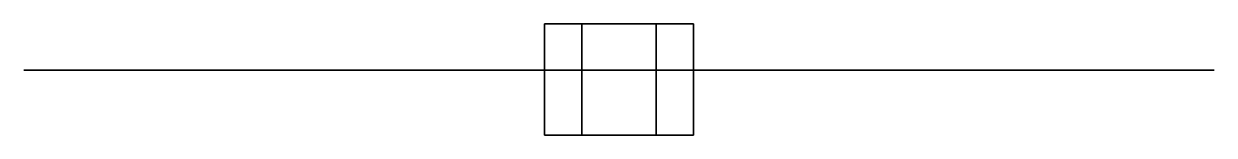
# Model space of a CAD drawing. Extents: x -0.64 to 0.64, y 3.14 to 3.26.
import ezdxf

# ---------------------------------------------------------------- set-up
doc = ezdxf.new("R2010")
doc.units = 0
doc.layers.add('PROPELLER', color=2, linetype='CONTINUOUS')

msp = doc.modelspace()

# ---------------------------------------------------------------- linework, layer by layer
at = {"layer": 'PROPELLER'}
for points in [[(-0.08, 3.14), (-0.04, 3.14, 0.0693), (-0.04, 3.26, 0.0693), (-0.08, 3.26)], [(-0.04, 3.14, -0.0693), (-0.08, 3.14), (-0.08, 3.26), (-0.04, 3.26, -0.0693)], [(-0.04, 3.26, 0.0693), (0.04, 3.26, 0.0693), (0.08, 3.26), (-0.08, 3.26)], [(-0.08, 3.26), (0.08, 3.26), (0.04, 3.26, -0.0693), (-0.04, 3.26, -0.0693)], [(-0.04, 3.14, 0.0693), (0.04, 3.14, 0.0693), (0.04, 3.26, 0.0693), (-0.04, 3.26, 0.0693)], [(0.04, 3.14, -0.0693), (-0.04, 3.14, -0.0693), (-0.04, 3.26, -0.0693), (0.04, 3.26, -0.0693)], [(0.04, 3.14, 0.0693), (0.08, 3.14), (0.08, 3.26), (0.04, 3.26, 0.0693)], [(0.08, 3.14), (0.04, 3.14, -0.0693), (0.04, 3.26, -0.0693), (0.08, 3.26)], [(-0.61, 3.21, 0.6), (-0.64, 3.21, 0.57), (-0.41, 3.21, 0.29), (-0.31, 3.21, 0.37)], [(-0.31, 3.21, 0.37), (-0.41, 3.21, 0.29), (-0.64, 3.21, 0.57), (-0.61, 3.21, 0.6)], [(-0.15, 3.21, 0.21), (-0.23, 3.21, 0.14), (-0.41, 3.21, 0.29), (-0.31, 3.21, 0.37)], [(-0.31, 3.21, 0.37), (-0.41, 3.21, 0.29), (-0.23, 3.21, 0.14), (-0.15, 3.21, 0.21)], [(0.04, 3.21, 0.07), (-0.08, 3.21), (-0.23, 3.21, 0.14), (-0.15, 3.21, 0.21)], [(-0.15, 3.21, 0.21), (-0.23, 3.21, 0.14), (-0.08, 3.21), (0.04, 3.21, 0.07)], [(0.15, 3.21, -0.21), (0.23, 3.21, -0.14), (0.08, 3.21), (-0.04, 3.21, -0.07)], [(-0.04, 3.21, -0.07), (0.08, 3.21), (0.23, 3.21, -0.14), (0.15, 3.21, -0.21)], [(0.31, 3.21, -0.37), (0.41, 3.21, -0.29), (0.23, 3.21, -0.14), (0.15, 3.21, -0.21)], [(0.15, 3.21, -0.21), (0.23, 3.21, -0.14), (0.41, 3.21, -0.29), (0.31, 3.21, -0.37)], [(0.31, 3.21, -0.37), (0.41, 3.21, -0.29), (0.64, 3.21, -0.57), (0.61, 3.21, -0.6)], [(0.61, 3.21, -0.6), (0.64, 3.21, -0.57), (0.41, 3.21, -0.29), (0.31, 3.21, -0.37)], [(-0.08, 3.14), (0.08, 3.14), (0.04, 3.14, 0.0693), (-0.04, 3.14, 0.0693)], [(-0.04, 3.14, -0.0693), (0.04, 3.14, -0.0693), (0.08, 3.14), (-0.08, 3.14)]]:
    msp.add_3dface(points, dxfattribs=at)

doc.saveas('drawing.dxf')
